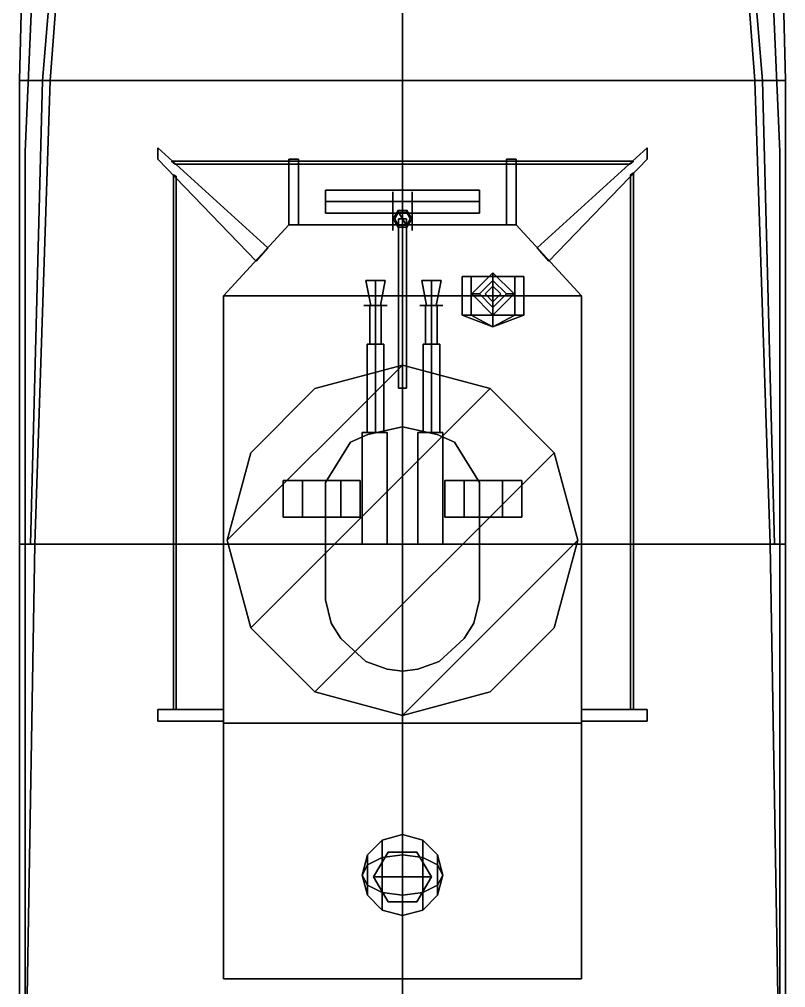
# Model space of a CAD drawing. Header units: millimetres. Extents: x -2 to 3, y -12.3 to 42.4.
# Drawn here: x -1.99 to 1.99, y -0.07 to 4.96 of the extents above; entities that cross this region are included whole.
import ezdxf

# ---------------------------------------------------------------- set-up
doc = ezdxf.new("R2010")
doc.units = ezdxf.units.MM
for name, color, linetype in [('gun', 1, 'Continuous'), ('hull_addons', 6, 'Continuous'), ('railings', 3, 'Continuous'), ('turret', 2, 'Continuous')]:
    doc.layers.add(name, color=color, linetype=linetype)

msp = doc.modelspace()

# ---------------------------------------------------------------- linework, layer by layer
for points in [[(-1.93, 7.02, 1.08), (-1.67, 7.02, -0.11), (-1.87, 4.64, -0.11), (-1.99, 4.64, 1.08)], [(-1.99, 4.64, 1.08), (1.99, 4.64, 1.08), (1.93, 7.02, 1.08), (-1.93, 7.02, 1.08)], [(-1.67, 7.02, -0.11), (-1.65, 7.02, -0.21), (-1.83, 4.64, -0.43), (-1.87, 4.64, -0.11)], [(-1.65, 7.02, -0.21), (0, 7.02, -1.08), (0, 4.64, -1.1), (-1.83, 4.64, -0.43)], [(1.83, 4.64, -0.43), (0, 4.64, -1.1), (0, 7.02, -1.08), (1.65, 7.02, -0.21)], [(1.87, 4.64, -0.11), (1.83, 4.64, -0.43), (1.65, 7.02, -0.21), (1.67, 7.02, -0.11)], [(1.99, 4.64, 1.08), (1.87, 4.64, -0.11), (1.67, 7.02, -0.11), (1.93, 7.02, 1.08)], [(-1.99, 4.64, 1.08), (-1.87, 4.64, -0.11), (-1.9327, 2.23, -0.11), (-1.99, 2.23, 1.08)], [(1.99, 4.64, 1.08), (-1.99, 4.64, 1.08), (-1.99, 2.23, 1.08), (1.99, 2.23, 1.08)], [(-1.87, 4.64, -0.11), (-1.83, 4.64, -0.43), (-1.91, 2.23, -0.58), (-1.9327, 2.23, -0.11)], [(-1.83, 4.64, -0.43), (0, 4.64, -1.1), (0, 2.23, -1.1), (-1.91, 2.23, -0.58)], [(1.91, 2.23, -0.58), (0, 2.23, -1.1), (0, 4.64, -1.1), (1.83, 4.64, -0.43)], [(1.9327, 2.23, -0.11), (1.91, 2.23, -0.58), (1.83, 4.64, -0.43), (1.87, 4.64, -0.11)], [(1.99, 2.23, 1.08), (1.9327, 2.23, -0.11), (1.87, 4.64, -0.11), (1.99, 4.64, 1.08)], [(-0.7, 3.77, 2.96), (-0.7, 3.77, 2.9), (-1.27, 4.29, 3.08), (-1.27, 4.29, 3.14)], [(-1.27, 4.23, 3.08), (-1.27, 4.29, 3.08), (-0.7, 3.77, 2.9), (-0.76, 3.7, 2.9)], [(-1.27, 4.29, 3.14), (-1.27, 4.29, 3.08), (-1.27, 4.23, 3.08), (-1.27, 4.23, 3.14)], [(-0.76, 3.7, 2.96), (-0.7, 3.77, 2.96), (-1.27, 4.29, 3.14), (-1.27, 4.23, 3.14)], [(1.27, 4.29, 3.08), (1.27, 4.23, 3.08), (0.76, 3.7, 2.9), (0.7, 3.77, 2.9)], [(1.27, 4.29, 3.14), (1.27, 4.29, 3.08), (0.7, 3.77, 2.9), (0.7, 3.77, 2.96)], [(0.7, 3.77, 2.96), (0.76, 3.7, 2.96), (1.27, 4.23, 3.14), (1.27, 4.29, 3.14)], [(1.27, 4.23, 3.14), (1.27, 4.23, 3.08), (1.27, 4.29, 3.08), (1.27, 4.29, 3.14)], [(-1.27, 4.23, 3.14), (-1.27, 4.23, 3.08), (-0.76, 3.7, 2.9), (-0.76, 3.7, 2.96)], [(-0.59, 3.89, 2.96), (-0.54, 3.89, 2.96), (-0.54, 4.23, 3.14), (-0.59, 4.23, 3.14)], [(-0.59, 4.23, 3.08), (-0.54, 4.23, 3.08), (-0.54, 3.89, 2.9), (-0.59, 3.89, 2.9)], [(-0.59, 4.23, 3.14), (-0.59, 4.23, 3.08), (-0.59, 3.89, 2.9), (-0.59, 3.89, 2.96)], [(-0.54, 4.23, 3.14), (-0.54, 4.23, 3.08), (-0.59, 4.23, 3.08), (-0.59, 4.23, 3.14)], [(-0.54, 3.89, 2.96), (-0.54, 3.89, 2.9), (-0.54, 4.23, 3.08), (-0.54, 4.23, 3.14)], [(0.54, 3.89, 2.96), (0.59, 3.89, 2.96), (0.59, 4.23, 3.14), (0.54, 4.23, 3.14)], [(0.54, 4.23, 3.14), (0.54, 4.23, 3.08), (0.54, 3.89, 2.9), (0.54, 3.89, 2.96)], [(0.54, 4.23, 3.08), (0.59, 4.23, 3.08), (0.59, 3.89, 2.9), (0.54, 3.89, 2.9)], [(0.59, 4.23, 3.14), (0.59, 4.23, 3.08), (0.54, 4.23, 3.08), (0.54, 4.23, 3.14)], [(0.59, 3.89, 2.96), (0.59, 3.89, 2.9), (0.59, 4.23, 3.08), (0.59, 4.23, 3.14)], [(0.76, 3.7, 2.96), (0.76, 3.7, 2.9), (1.27, 4.23, 3.08), (1.27, 4.23, 3.14)], [(-1.2, 4.22, 3.09), (-1.18, 4.205, 3.0987), (1.18, 4.205, 3.0987), (1.2, 4.22, 3.09)], [(-1.18, 4.205, 3.0813), (-1.2, 4.22, 3.09), (1.2, 4.22, 3.09), (1.18, 4.205, 3.0813)], [(-1.18, 4.205, 3.0987), (-1.18, 4.205, 3.0813), (1.18, 4.205, 3.0813), (1.18, 4.205, 3.0987)], [(-1.19, 1.37, 3.09), (-1.175, 1.37, 3.0987), (-1.175, 4.14, 3.0987), (-1.19, 4.15, 3.09)], [(-1.175, 1.37, 3.0813), (-1.19, 1.37, 3.09), (-1.19, 4.15, 3.09), (-1.175, 4.14, 3.0813)], [(-1.175, 1.37, 3.0987), (-1.175, 1.37, 3.0813), (-1.175, 4.14, 3.0813), (-1.175, 4.14, 3.0987)], [(1.2, 4.16, 3.09), (1.185, 4.15, 3.0987), (1.185, 1.37, 3.0987), (1.2, 1.37, 3.09)], [(1.185, 4.15, 3.0813), (1.2, 4.16, 3.09), (1.2, 1.37, 3.09), (1.185, 1.37, 3.0813)], [(1.185, 4.15, 3.0987), (1.185, 4.15, 3.0813), (1.185, 1.37, 3.0813), (1.185, 1.37, 3.0987)], [(-0.4, 4.07, 5.84), (-0.4, 4.01, 5.9), (0.4, 4.01, 5.9), (0.4, 4.07, 5.84)], [(-0.4, 4.01, 5.78), (-0.4, 4.07, 5.84), (0.4, 4.07, 5.84), (0.4, 4.01, 5.78)], [(-0.4, 4.01, 5.78), (-0.4, 3.95, 5.84), (-0.4, 4.01, 5.9), (-0.4, 4.07, 5.84)], [(-0.05, 3.86, 3.23), (-0.05, 4.01, 3.23), (-0.05, 4.06, 2.96), (-0.05, 3.86, 2.96)], [(-0.05, 3.86, 2.96), (-0.05, 4.06, 2.96), (-0.05, 4.01, 3.23), (-0.05, 3.86, 3.23)], [(0.05, 3.86, 2.96), (0.05, 4.06, 2.96), (0.05, 4.01, 3.23), (0.05, 3.86, 3.23)], [(0.05, 3.86, 3.23), (0.05, 4.01, 3.23), (0.05, 4.06, 2.96), (0.05, 3.86, 2.96)], [(0.4, 4.07, 5.84), (0.4, 4.01, 5.9), (0.4, 3.95, 5.84), (0.4, 4.01, 5.78)], [(-0.4, 4.01, 5.9), (-0.4, 3.95, 5.84), (0.4, 3.95, 5.84), (0.4, 4.01, 5.9)], [(-0.4, 3.95, 5.84), (-0.4, 4.01, 5.78), (0.4, 4.01, 5.78), (0.4, 3.95, 5.84)], [(-0.05, 3.92, 3.29), (-0.05, 3.97, 3.29), (-0.05, 4.01, 3.23), (-0.05, 3.86, 3.23)], [(-0.05, 3.86, 3.23), (-0.05, 4.01, 3.23), (-0.05, 3.97, 3.29), (-0.05, 3.92, 3.29)], [(0.05, 3.92, 3.29), (0.05, 3.97, 3.29), (0.05, 4.01, 3.23), (0.05, 3.86, 3.23)], [(0.05, 3.86, 3.23), (0.05, 4.01, 3.23), (0.05, 3.97, 3.29), (0.05, 3.92, 3.29)], [(-0.025, 3.9633, 3.05), (-0.05, 3.92, 3.05), (-0.04, 3.92, 6.93), (-0.02, 3.9546, 6.93)], [(-0.04, 3.92, 6.93), (-0.02, 3.8854, 6.93), (0.02, 3.8854, 6.93), (-0.02, 3.9546, 6.93)], [(0.025, 3.9633, 3.05), (-0.025, 3.9633, 3.05), (-0.02, 3.9546, 6.93), (0.02, 3.9546, 6.93)], [(-0.02, 3.9546, 6.93), (0.02, 3.8854, 6.93), (0.04, 3.92, 6.93), (0.02, 3.9546, 6.93)], [(0.05, 3.92, 3.05), (0.025, 3.9633, 3.05), (0.02, 3.9546, 6.93), (0.04, 3.92, 6.93)], [(-0.59, 3.89, 2.96), (-0.59, 3.89, 1.08), (-0.93, 3.52, 1.08), (-0.93, 3.52, 2.96)], [(0.93, 3.52, 2.96), (0.59, 3.89, 2.96), (-0.59, 3.89, 2.96), (-0.93, 3.52, 2.96)], [(0.59, 3.89, 2.96), (0.59, 3.89, 1.08), (-0.59, 3.89, 1.08), (-0.59, 3.89, 2.96)], [(-0.05, 3.92, 3.05), (-0.025, 3.8767, 3.05), (-0.02, 3.8854, 6.93), (-0.04, 3.92, 6.93)], [(-0.025, 3.8767, 3.05), (0.025, 3.8767, 3.05), (0.02, 3.8854, 6.93), (-0.02, 3.8854, 6.93)], [(-0.02, 3.04, 6.12), (0, 3.04, 6.15), (0, 3.92, 5.84), (-0.02, 3.92, 5.82)], [(0, 3.04, 6.08), (-0.02, 3.04, 6.12), (-0.02, 3.92, 5.82), (0, 3.92, 5.8)], [(0, 3.04, 6.15), (0.02, 3.04, 6.12), (0.02, 3.92, 5.82), (0, 3.92, 5.84)], [(0.02, 3.04, 6.12), (0, 3.04, 6.08), (0, 3.92, 5.8), (0.02, 3.92, 5.82)], [(0.025, 3.8767, 3.05), (0.05, 3.92, 3.05), (0.04, 3.92, 6.93), (0.02, 3.8854, 6.93)], [(0.93, 3.52, 1.08), (0.59, 3.89, 1.08), (0.59, 3.89, 2.96), (0.93, 3.52, 2.96)], [(0.47, 3.64, 2.96), (0.36, 3.53, 2.96), (0.36, 3.53, 3.09), (0.47, 3.64, 3.09)], [(0.4, 3.53, 3.3), (0.47, 3.6, 3.3), (0.47, 3.64, 3.09), (0.36, 3.53, 3.09)], [(0.58, 3.53, 2.96), (0.47, 3.64, 2.96), (0.47, 3.64, 3.09), (0.58, 3.53, 3.09)], [(0.47, 3.6, 3.3), (0.54, 3.53, 3.3), (0.58, 3.53, 3.09), (0.47, 3.64, 3.09)], [(0.31, 3.62, 3.61), (0.5831, 3.62, 3.4969), (0.47, 3.62, 3.45), (0.3569, 3.62, 3.4969)], [(0.3569, 3.62, 3.7231), (0.63, 3.62, 3.61), (0.5831, 3.62, 3.4969), (0.31, 3.62, 3.61)], [(0.3569, 3.42, 3.4969), (0.31, 3.42, 3.61), (0.31, 3.62, 3.61), (0.3569, 3.62, 3.4969)], [(0.31, 3.42, 3.61), (0.3569, 3.42, 3.7231), (0.3569, 3.62, 3.7231), (0.31, 3.62, 3.61)], [(0.47, 3.42, 3.45), (0.3569, 3.42, 3.4969), (0.3569, 3.62, 3.4969), (0.47, 3.62, 3.45)], [(0.47, 3.62, 3.77), (0.5831, 3.62, 3.7231), (0.63, 3.62, 3.61), (0.3569, 3.62, 3.7231)], [(0.3569, 3.42, 3.7231), (0.47, 3.42, 3.77), (0.47, 3.62, 3.77), (0.3569, 3.62, 3.7231)], [(0.4, 3.53, 3.3), (0.47, 3.46, 3.3), (0.54, 3.53, 3.3), (0.47, 3.6, 3.3)], [(0.5831, 3.42, 3.4969), (0.47, 3.42, 3.45), (0.47, 3.62, 3.45), (0.5831, 3.62, 3.4969)], [(0.47, 3.42, 3.77), (0.5831, 3.42, 3.7231), (0.5831, 3.62, 3.7231), (0.47, 3.62, 3.77)], [(0.63, 3.42, 3.61), (0.5831, 3.42, 3.4969), (0.5831, 3.62, 3.4969), (0.63, 3.62, 3.61)], [(0.5831, 3.42, 3.7231), (0.63, 3.42, 3.61), (0.63, 3.62, 3.61), (0.5831, 3.62, 3.7231)], [(0.36, 3.53, 2.96), (0.47, 3.42, 2.96), (0.47, 3.42, 3.09), (0.36, 3.53, 3.09)], [(0.47, 3.46, 3.3), (0.4, 3.53, 3.3), (0.36, 3.53, 3.09), (0.47, 3.42, 3.09)], [(0.47, 3.57, 3.3), (0.43, 3.53, 3.3), (0.43, 3.53, 3.47), (0.47, 3.57, 3.45)], [(0.43, 3.53, 3.3), (0.47, 3.49, 3.3), (0.47, 3.49, 3.45), (0.43, 3.53, 3.47)], [(0.51, 3.53, 3.3), (0.47, 3.57, 3.3), (0.47, 3.57, 3.45), (0.51, 3.53, 3.47)], [(0.47, 3.49, 3.3), (0.51, 3.53, 3.3), (0.51, 3.53, 3.47), (0.47, 3.49, 3.45)], [(0.47, 3.42, 2.96), (0.58, 3.53, 2.96), (0.58, 3.53, 3.09), (0.47, 3.42, 3.09)], [(0.54, 3.53, 3.3), (0.47, 3.46, 3.3), (0.47, 3.42, 3.09), (0.58, 3.53, 3.09)], [(-0.93, 3.52, 2.96), (-0.93, 3.52, 1.08), (-0.93, 1.3, 1.08), (-0.93, 1.3, 2.96)], [(0.93, 1.3, 2.96), (0.93, 3.52, 2.96), (-0.93, 3.52, 2.96), (-0.93, 1.3, 2.96)], [(0.93, 1.3, 1.08), (0.93, 3.52, 1.08), (0.93, 3.52, 2.96), (0.93, 1.3, 2.96)], [(0.3569, 3.42, 3.7231), (0.31, 3.42, 3.61), (0.47, 3.36, 3.61)], [(0.31, 3.42, 3.61), (0.3569, 3.42, 3.4969), (0.47, 3.36, 3.61)], [(0.3569, 3.42, 3.4969), (0.47, 3.42, 3.45), (0.47, 3.36, 3.61)], [(0.47, 3.42, 3.77), (0.3569, 3.42, 3.7231), (0.47, 3.36, 3.61)], [(0.47, 3.42, 3.45), (0.5831, 3.42, 3.4969), (0.47, 3.36, 3.61)], [(0.5831, 3.42, 3.7231), (0.47, 3.42, 3.77), (0.47, 3.36, 3.61)], [(0.63, 3.42, 3.61), (0.5831, 3.42, 3.7231), (0.47, 3.36, 3.61)], [(0.5831, 3.42, 3.4969), (0.63, 3.42, 3.61), (0.47, 3.36, 3.61)], [(-0.7881, 1.795, 3.39), (0.455, 3.0381, 3.39), (0, 3.16, 3.39), (-0.91, 2.25, 3.39)], [(-0.91, 2.25, 3.39), (0, 3.16, 3.39), (-0.455, 3.0381, 3.39), (-0.7881, 2.705, 3.39)], [(0, 3.16, 2.96), (-0.455, 3.0381, 2.96), (-0.455, 3.0381, 3.39), (0, 3.16, 3.39)], [(0.455, 3.0381, 2.96), (0, 3.16, 2.96), (0, 3.16, 3.39), (0.455, 3.0381, 3.39)], [(-0.455, 3.0381, 2.96), (-0.7881, 2.705, 2.96), (-0.7881, 2.705, 3.39), (-0.455, 3.0381, 3.39)], [(-0.455, 1.4619, 3.39), (0.7881, 2.705, 3.39), (0.455, 3.0381, 3.39), (-0.7881, 1.795, 3.39)], [(0.02, 3.04, 6.12), (0, 3.04, 6.15), (-0.02, 3.04, 6.12), (0, 3.04, 6.08)], [(0.7881, 2.705, 2.96), (0.455, 3.0381, 2.96), (0.455, 3.0381, 3.39), (0.7881, 2.705, 3.39)], [(-0.7881, 2.705, 2.96), (-0.91, 2.25, 2.96), (-0.91, 2.25, 3.39), (-0.7881, 2.705, 3.39)], [(0, 1.34, 3.39), (0.91, 2.25, 3.39), (0.7881, 2.705, 3.39), (-0.455, 1.4619, 3.39)], [(0.91, 2.25, 2.96), (0.7881, 2.705, 2.96), (0.7881, 2.705, 3.39), (0.91, 2.25, 3.39)], [(-1.99, 2.23, 1.08), (-1.91, 2.23, -0.58), (-1.95, -0.12, -0.67), (-1.99, -0.12, 1.08)], [(1.99, 2.23, 1.08), (-1.99, 2.23, 1.08), (-1.99, -0.12, 1.08), (1.99, -0.12, 1.08)], [(-1.91, 2.23, -0.58), (0, 2.23, -1.1), (0, -0.12, -1.1), (-1.95, -0.12, -0.67)], [(-0.91, 2.25, 2.96), (-0.7881, 1.795, 2.96), (-0.7881, 1.795, 3.39), (-0.91, 2.25, 3.39)], [(0.455, 1.4619, 3.39), (0.7881, 1.795, 3.39), (0.91, 2.25, 3.39), (0, 1.34, 3.39)], [(1.95, -0.12, -0.67), (0, -0.12, -1.1), (0, 2.23, -1.1), (1.91, 2.23, -0.58)], [(0.7881, 1.795, 2.96), (0.91, 2.25, 2.96), (0.91, 2.25, 3.39), (0.7881, 1.795, 3.39)], [(1.99, -0.12, 1.08), (1.95, -0.12, -0.67), (1.91, 2.23, -0.58), (1.99, 2.23, 1.08)], [(-0.7881, 1.795, 2.96), (-0.455, 1.4619, 2.96), (-0.455, 1.4619, 3.39), (-0.7881, 1.795, 3.39)], [(0.455, 1.4619, 2.96), (0.7881, 1.795, 2.96), (0.7881, 1.795, 3.39), (0.455, 1.4619, 3.39)], [(-0.455, 1.4619, 2.96), (0, 1.34, 2.96), (0, 1.34, 3.39), (-0.455, 1.4619, 3.39)], [(0, 1.34, 2.96), (0.455, 1.4619, 2.96), (0.455, 1.4619, 3.39), (0, 1.34, 3.39)], [(-1.27, 1.37, 3.14), (-1.27, 1.37, 3.08), (-1.27, 1.31, 3.08), (-1.27, 1.31, 3.14)], [(-0.93, 1.31, 2.96), (-0.93, 1.37, 2.96), (-1.27, 1.37, 3.14), (-1.27, 1.31, 3.14)], [(-0.93, 1.37, 2.96), (-0.93, 1.37, 2.9), (-1.27, 1.37, 3.08), (-1.27, 1.37, 3.14)], [(-1.27, 1.31, 3.08), (-1.27, 1.37, 3.08), (-0.93, 1.37, 2.9), (-0.93, 1.31, 2.9)], [(1.27, 1.37, 3.08), (1.27, 1.31, 3.08), (0.93, 1.31, 2.9), (0.93, 1.37, 2.9)], [(1.27, 1.37, 3.14), (1.27, 1.37, 3.08), (0.93, 1.37, 2.9), (0.93, 1.37, 2.96)], [(0.93, 1.37, 2.96), (0.93, 1.31, 2.96), (1.27, 1.31, 3.14), (1.27, 1.37, 3.14)], [(1.27, 1.31, 3.14), (1.27, 1.31, 3.08), (1.27, 1.37, 3.08), (1.27, 1.37, 3.14)], [(-1.27, 1.31, 3.14), (-1.27, 1.31, 3.08), (-0.93, 1.31, 2.9), (-0.93, 1.31, 2.96)], [(0.93, 1.31, 2.96), (0.93, 1.31, 2.9), (1.27, 1.31, 3.08), (1.27, 1.31, 3.14)], [(-0.93, 1.3, 2.96), (-0.93, 1.3, 2.2), (0.93, 1.3, 2.2), (0.93, 1.3, 2.96)], [(-0.93, 1.3, 2.2), (-0.93, 1.3, 1.08), (-0.93, -0.03, 1.08), (-0.93, -0.03, 2.2)], [(0.93, -0.03, 2.2), (0.93, 1.3, 2.2), (-0.93, 1.3, 2.2), (-0.93, -0.03, 2.2)], [(0.93, -0.03, 1.08), (0.93, 1.3, 1.08), (0.93, 1.3, 2.2), (0.93, -0.03, 2.2)], [(-0.105, 0.6009, 3.8375), (0, 0.615, 3.8619), (0, 0.72, 3.68), (-0.105, 0.6919, 3.68)], [(-0.105, 0.6919, 3.68), (0, 0.72, 3.68), (0, 0.615, 3.4981), (-0.105, 0.6009, 3.5225)], [(0, 0.615, 3.8619), (0.105, 0.6009, 3.8375), (0.105, 0.6919, 3.68), (0, 0.72, 3.68)], [(0, 0.72, 3.68), (0.105, 0.6919, 3.68), (0.105, 0.6009, 3.5225), (0, 0.615, 3.4981)], [(-0.1819, 0.5625, 3.7709), (-0.105, 0.6009, 3.8375), (-0.105, 0.6919, 3.68), (-0.1819, 0.615, 3.68)], [(-0.1819, 0.615, 3.68), (-0.105, 0.6919, 3.68), (-0.105, 0.6009, 3.5225), (-0.1819, 0.5625, 3.5891)], [(0.105, 0.6009, 3.8375), (0.1819, 0.5625, 3.7709), (0.1819, 0.615, 3.68), (0.105, 0.6919, 3.68)], [(0.105, 0.6919, 3.68), (0.1819, 0.615, 3.68), (0.1819, 0.5625, 3.5891), (0.105, 0.6009, 3.5225)], [(-0.21, 0.51, 3.68), (-0.1819, 0.5625, 3.7709), (-0.1819, 0.615, 3.68), (-0.21, 0.51, 3.68)], [(-0.21, 0.51, 3.68), (-0.1819, 0.615, 3.68), (-0.1819, 0.5625, 3.5891), (-0.21, 0.51, 3.68)], [(-0.075, 0.6299, 2.2), (-0.15, 0.5, 2.2), (-0.15, 0.5, 3.5), (-0.075, 0.6299, 3.5)], [(-0.15, 0.5, 3.5), (0.15, 0.5, 3.5), (0.075, 0.6299, 3.5), (-0.075, 0.6299, 3.5)], [(-0.105, 0.4191, 3.8375), (0, 0.405, 3.8619), (0, 0.615, 3.8619), (-0.105, 0.6009, 3.8375)], [(-0.105, 0.6009, 3.5225), (0, 0.615, 3.4981), (0, 0.405, 3.4981), (-0.105, 0.4191, 3.5225)], [(0.075, 0.6299, 2.2), (-0.075, 0.6299, 2.2), (-0.075, 0.6299, 3.5), (0.075, 0.6299, 3.5)], [(0, 0.405, 3.8619), (0.105, 0.4191, 3.8375), (0.105, 0.6009, 3.8375), (0, 0.615, 3.8619)], [(0, 0.615, 3.4981), (0.105, 0.6009, 3.5225), (0.105, 0.4191, 3.5225), (0, 0.405, 3.4981)], [(0.15, 0.5, 2.2), (0.075, 0.6299, 2.2), (0.075, 0.6299, 3.5), (0.15, 0.5, 3.5)], [(0.1819, 0.5625, 3.7709), (0.21, 0.51, 3.68), (0.21, 0.51, 3.68), (0.1819, 0.615, 3.68)], [(0.1819, 0.615, 3.68), (0.21, 0.51, 3.68), (0.21, 0.51, 3.68), (0.1819, 0.5625, 3.5891)], [(-0.21, 0.51, 3.68), (-0.1819, 0.4575, 3.7709), (-0.1819, 0.5625, 3.7709), (-0.21, 0.51, 3.68)], [(-0.21, 0.51, 3.68), (-0.1819, 0.5625, 3.5891), (-0.1819, 0.4575, 3.5891), (-0.21, 0.51, 3.68)], [(-0.1819, 0.4575, 3.7709), (-0.105, 0.4191, 3.8375), (-0.105, 0.6009, 3.8375), (-0.1819, 0.5625, 3.7709)], [(-0.1819, 0.5625, 3.5891), (-0.105, 0.6009, 3.5225), (-0.105, 0.4191, 3.5225), (-0.1819, 0.4575, 3.5891)], [(0.105, 0.4191, 3.8375), (0.1819, 0.4575, 3.7709), (0.1819, 0.5625, 3.7709), (0.105, 0.6009, 3.8375)], [(0.105, 0.6009, 3.5225), (0.1819, 0.5625, 3.5891), (0.1819, 0.4575, 3.5891), (0.105, 0.4191, 3.5225)], [(0.1819, 0.4575, 3.7709), (0.21, 0.51, 3.68), (0.21, 0.51, 3.68), (0.1819, 0.5625, 3.7709)], [(0.1819, 0.5625, 3.5891), (0.21, 0.51, 3.68), (0.21, 0.51, 3.68), (0.1819, 0.4575, 3.5891)], [(-0.21, 0.51, 3.68), (-0.1819, 0.405, 3.68), (-0.1819, 0.4575, 3.7709), (-0.21, 0.51, 3.68)], [(-0.21, 0.51, 3.68), (-0.1819, 0.4575, 3.5891), (-0.1819, 0.405, 3.68), (-0.21, 0.51, 3.68)], [(0.1819, 0.405, 3.68), (0.21, 0.51, 3.68), (0.21, 0.51, 3.68), (0.1819, 0.4575, 3.7709)], [(0.1819, 0.4575, 3.5891), (0.21, 0.51, 3.68), (0.21, 0.51, 3.68), (0.1819, 0.405, 3.68)], [(-0.1819, 0.405, 3.68), (-0.105, 0.3281, 3.68), (-0.105, 0.4191, 3.8375), (-0.1819, 0.4575, 3.7709)], [(-0.1819, 0.4575, 3.5891), (-0.105, 0.4191, 3.5225), (-0.105, 0.3281, 3.68), (-0.1819, 0.405, 3.68)], [(-0.15, 0.5, 2.2), (-0.075, 0.3701, 2.2), (-0.075, 0.3701, 3.5), (-0.15, 0.5, 3.5)], [(-0.075, 0.3701, 3.5), (0.075, 0.3701, 3.5), (0.15, 0.5, 3.5), (-0.15, 0.5, 3.5)], [(0.075, 0.3701, 2.2), (0.15, 0.5, 2.2), (0.15, 0.5, 3.5), (0.075, 0.3701, 3.5)], [(0.105, 0.3281, 3.68), (0.1819, 0.405, 3.68), (0.1819, 0.4575, 3.7709), (0.105, 0.4191, 3.8375)], [(0.105, 0.4191, 3.5225), (0.1819, 0.4575, 3.5891), (0.1819, 0.405, 3.68), (0.105, 0.3281, 3.68)], [(-0.105, 0.3281, 3.68), (0, 0.3, 3.68), (0, 0.405, 3.8619), (-0.105, 0.4191, 3.8375)], [(-0.105, 0.4191, 3.5225), (0, 0.405, 3.4981), (0, 0.3, 3.68), (-0.105, 0.3281, 3.68)], [(0, 0.3, 3.68), (0.105, 0.3281, 3.68), (0.105, 0.4191, 3.8375), (0, 0.405, 3.8619)], [(0, 0.405, 3.4981), (0.105, 0.4191, 3.5225), (0.105, 0.3281, 3.68), (0, 0.3, 3.68)], [(-0.075, 0.3701, 2.2), (0.075, 0.3701, 2.2), (0.075, 0.3701, 3.5), (-0.075, 0.3701, 3.5)], [(-0.93, -0.03, 2.2), (-0.93, -0.03, 1.08), (0.93, -0.03, 1.08), (0.93, -0.03, 2.2)]]:
    msp.add_3dface(points)
at = {"layer": 'gun'}
for points in [[(-0.165, 3.47, 3.66), (-0.14, 3.47, 3.685), (-0.14, 3.6, 3.71), (-0.19, 3.6, 3.66)], [(-0.14, 3.47, 3.635), (-0.165, 3.47, 3.66), (-0.19, 3.6, 3.66), (-0.14, 3.6, 3.61)], [(-0.19, 3.6, 3.66), (-0.14, 3.6, 3.71), (-0.09, 3.6, 3.66), (-0.14, 3.6, 3.61)], [(-0.115, 3.47, 3.66), (-0.14, 3.47, 3.635), (-0.14, 3.6, 3.61), (-0.09, 3.6, 3.66)], [(-0.14, 3.47, 3.685), (-0.115, 3.47, 3.66), (-0.09, 3.6, 3.66), (-0.14, 3.6, 3.71)], [(0.15, 3.47, 3.635), (0.125, 3.47, 3.66), (0.1, 3.6, 3.66), (0.15, 3.6, 3.61)], [(0.125, 3.47, 3.66), (0.15, 3.47, 3.685), (0.15, 3.6, 3.71), (0.1, 3.6, 3.66)], [(0.1, 3.6, 3.66), (0.15, 3.6, 3.71), (0.2, 3.6, 3.66), (0.15, 3.6, 3.61)], [(0.15, 3.47, 3.685), (0.175, 3.47, 3.66), (0.2, 3.6, 3.66), (0.15, 3.6, 3.71)], [(0.175, 3.47, 3.66), (0.15, 3.47, 3.635), (0.15, 3.6, 3.61), (0.2, 3.6, 3.66)], [(-0.08, 3.47, 3.6), (-0.2, 3.47, 3.6), (-0.2, 3.47, 3.72), (-0.08, 3.47, 3.72)], [(-0.08, 3.47, 3.72), (-0.2, 3.47, 3.72), (-0.2, 3.47, 3.6), (-0.08, 3.47, 3.6)], [(-0.17, 3.47, 3.66), (-0.14, 3.47, 3.63), (-0.14, 3.27, 3.63), (-0.17, 3.27, 3.66)], [(-0.14, 3.47, 3.69), (-0.17, 3.47, 3.66), (-0.17, 3.27, 3.66), (-0.14, 3.27, 3.69)], [(-0.11, 3.47, 3.66), (-0.14, 3.47, 3.69), (-0.14, 3.27, 3.69), (-0.11, 3.27, 3.66)], [(-0.14, 3.47, 3.63), (-0.11, 3.47, 3.66), (-0.11, 3.27, 3.66), (-0.14, 3.27, 3.63)], [(0.21, 3.47, 3.72), (0.09, 3.47, 3.72), (0.09, 3.47, 3.6), (0.21, 3.47, 3.6)], [(0.21, 3.47, 3.6), (0.09, 3.47, 3.6), (0.09, 3.47, 3.72), (0.21, 3.47, 3.72)], [(0.15, 3.47, 3.69), (0.12, 3.47, 3.66), (0.12, 3.27, 3.66), (0.15, 3.27, 3.69)], [(0.12, 3.47, 3.66), (0.15, 3.47, 3.63), (0.15, 3.27, 3.63), (0.12, 3.27, 3.66)], [(0.15, 3.47, 3.63), (0.18, 3.47, 3.66), (0.18, 3.27, 3.66), (0.15, 3.27, 3.63)], [(0.18, 3.47, 3.66), (0.15, 3.47, 3.69), (0.15, 3.27, 3.69), (0.18, 3.27, 3.66)], [(-0.1833, 3.27, 3.635), (-0.14, 3.27, 3.61), (-0.14, 2.81, 3.61), (-0.1833, 2.81, 3.635)], [(-0.1833, 3.27, 3.685), (-0.1833, 3.27, 3.635), (-0.1833, 2.81, 3.635), (-0.1833, 2.81, 3.685)], [(-0.14, 3.27, 3.71), (-0.1833, 3.27, 3.685), (-0.1833, 2.81, 3.685), (-0.14, 2.81, 3.71)], [(-0.0967, 3.27, 3.635), (-0.14, 3.27, 3.61), (-0.1833, 3.27, 3.635), (-0.0967, 3.27, 3.685)], [(-0.0967, 3.27, 3.685), (-0.1833, 3.27, 3.635), (-0.1833, 3.27, 3.685), (-0.14, 3.27, 3.71)], [(-0.0967, 3.27, 3.685), (-0.14, 3.27, 3.71), (-0.14, 2.81, 3.71), (-0.0967, 2.81, 3.685)], [(-0.14, 3.27, 3.61), (-0.0967, 3.27, 3.635), (-0.0967, 2.81, 3.635), (-0.14, 2.81, 3.61)], [(-0.0967, 3.27, 3.635), (-0.0967, 3.27, 3.685), (-0.0967, 2.81, 3.685), (-0.0967, 2.81, 3.635)], [(0.15, 3.27, 3.71), (0.1067, 3.27, 3.685), (0.1067, 2.81, 3.685), (0.15, 2.81, 3.71)], [(0.1067, 3.27, 3.685), (0.1067, 3.27, 3.635), (0.1067, 2.81, 3.635), (0.1067, 2.81, 3.685)], [(0.1067, 3.27, 3.635), (0.15, 3.27, 3.61), (0.15, 2.81, 3.61), (0.1067, 2.81, 3.635)], [(0.1933, 3.27, 3.685), (0.1067, 3.27, 3.635), (0.1067, 3.27, 3.685), (0.15, 3.27, 3.71)], [(0.1933, 3.27, 3.635), (0.15, 3.27, 3.61), (0.1067, 3.27, 3.635), (0.1933, 3.27, 3.685)], [(0.15, 3.27, 3.61), (0.1933, 3.27, 3.635), (0.1933, 2.81, 3.635), (0.15, 2.81, 3.61)], [(0.1933, 3.27, 3.685), (0.15, 3.27, 3.71), (0.15, 2.81, 3.71), (0.1933, 2.81, 3.685)], [(0.1933, 3.27, 3.635), (0.1933, 3.27, 3.685), (0.1933, 2.81, 3.685), (0.1933, 2.81, 3.635)], [(-0.21, 2.23, 3.59), (-0.21, 2.81, 3.59), (-0.08, 2.81, 3.59), (-0.08, 2.23, 3.59)], [(-0.21, 2.23, 3.73), (-0.21, 2.81, 3.73), (-0.21, 2.81, 3.59), (-0.21, 2.23, 3.59)], [(-0.08, 2.81, 3.73), (-0.21, 2.81, 3.73), (-0.21, 2.23, 3.73), (-0.08, 2.23, 3.73)], [(-0.08, 2.81, 3.59), (-0.21, 2.81, 3.59), (-0.21, 2.81, 3.73), (-0.08, 2.81, 3.73)], [(-0.08, 2.23, 3.59), (-0.08, 2.81, 3.59), (-0.08, 2.81, 3.73), (-0.08, 2.23, 3.73)], [(0.21, 2.81, 3.73), (0.08, 2.81, 3.73), (0.08, 2.23, 3.73), (0.21, 2.23, 3.73)], [(0.08, 2.23, 3.59), (0.08, 2.81, 3.59), (0.21, 2.81, 3.59), (0.21, 2.23, 3.59)], [(0.08, 2.23, 3.73), (0.08, 2.81, 3.73), (0.08, 2.81, 3.59), (0.08, 2.23, 3.59)], [(0.21, 2.81, 3.59), (0.08, 2.81, 3.59), (0.08, 2.81, 3.73), (0.21, 2.81, 3.73)], [(0.21, 2.23, 3.59), (0.21, 2.81, 3.59), (0.21, 2.81, 3.73), (0.21, 2.23, 3.73)], [(-0.52, 2.56, 3.85), (-0.62, 2.56, 3.66), (-0.62, 2.37, 3.66), (-0.52, 2.37, 3.85)], [(-0.22, 2.56, 3.7), (-0.32, 2.56, 3.51), (-0.62, 2.56, 3.66), (-0.52, 2.56, 3.85)], [(-0.62, 2.56, 3.66), (-0.32, 2.56, 3.51), (-0.32, 2.37, 3.51), (-0.62, 2.37, 3.66)], [(-0.52, 2.37, 3.85), (-0.22, 2.37, 3.7), (-0.22, 2.56, 3.7), (-0.52, 2.56, 3.85)], [(-0.22, 2.37, 3.7), (-0.32, 2.37, 3.51), (-0.32, 2.56, 3.51), (-0.22, 2.56, 3.7)], [(0.62, 2.56, 3.66), (0.32, 2.56, 3.51), (0.22, 2.56, 3.7), (0.52, 2.56, 3.85)], [(0.22, 2.56, 3.7), (0.32, 2.56, 3.51), (0.32, 2.37, 3.51), (0.22, 2.37, 3.7)], [(0.52, 2.56, 3.85), (0.22, 2.56, 3.7), (0.22, 2.37, 3.7), (0.52, 2.37, 3.85)], [(0.62, 2.37, 3.66), (0.32, 2.37, 3.51), (0.32, 2.56, 3.51), (0.62, 2.56, 3.66)], [(0.52, 2.37, 3.85), (0.62, 2.37, 3.66), (0.62, 2.56, 3.66), (0.52, 2.56, 3.85)], [(-0.62, 2.37, 3.66), (-0.32, 2.37, 3.51), (-0.22, 2.37, 3.7), (-0.52, 2.37, 3.85)], [(0.22, 2.37, 3.7), (0.32, 2.37, 3.51), (0.62, 2.37, 3.66), (0.52, 2.37, 3.85)], [(-0.08, 2.23, 3.73), (-0.21, 2.23, 3.73), (-0.21, 2.23, 3.59), (-0.08, 2.23, 3.59)], [(0.21, 2.23, 3.73), (0.08, 2.23, 3.73), (0.08, 2.23, 3.59), (0.21, 2.23, 3.59)]]:
    msp.add_3dface(points, dxfattribs=at)
at = {"layer": 'hull_addons'}
for points in [[(-0.93, -0.03, 2.2), (-0.93, 1.3, 2.2), (-0.93, 1.3, 3.38), (-0.93, -0.03, 3.38)], [(-0.93, -0.03, 3.38), (-0.93, 1.3, 3.38), (-0.93, 1.3, 2.2), (-0.93, -0.03, 2.2)], [(-0.93, 1.3, 3.38), (0.93, 1.3, 3.38), (0.93, 1.3, 2.96), (-0.93, 1.3, 2.96)], [(-0.93, 1.3, 2.96), (0.93, 1.3, 2.96), (0.93, 1.3, 3.38), (-0.93, 1.3, 3.38)], [(0.93, -0.03, 2.2), (0.93, 1.3, 2.2), (0.93, 1.3, 3.38), (0.93, -0.03, 3.38)], [(0.93, -0.03, 3.38), (0.93, 1.3, 3.38), (0.93, 1.3, 2.2), (0.93, -0.03, 2.2)]]:
    msp.add_3dface(points, dxfattribs=at)
at = {"layer": 'railings'}
for points in [[(-1.96, 4.27, 1.93), (-1.96, 4.27, 1.96), (-1.88, 6.1, 1.94), (-1.88, 6.1, 1.91)], [(-1.88, 6.1, 1.91), (-1.88, 6.1, 1.94), (-1.96, 4.27, 1.96), (-1.96, 4.27, 1.93)], [(1.88, 6.1, 1.91), (1.88, 6.1, 1.94), (1.96, 4.27, 1.96), (1.96, 4.27, 1.93)], [(1.96, 4.27, 1.93), (1.96, 4.27, 1.96), (1.88, 6.1, 1.94), (1.88, 6.1, 1.91)], [(-1.96, 4.2, 1.98), (-1.96, 4.27, 1.98), (-1.96, 4.27, 1.08), (-1.96, 4.2, 1.08)], [(-1.96, 4.2, 1.08), (-1.96, 4.27, 1.08), (-1.96, 4.27, 1.98), (-1.96, 4.2, 1.98)], [(1.96, 4.2, 1.08), (1.96, 4.27, 1.08), (1.96, 4.27, 1.98), (1.96, 4.2, 1.98)], [(1.96, 4.2, 1.98), (1.96, 4.27, 1.98), (1.96, 4.27, 1.08), (1.96, 4.2, 1.08)], [(-1.96, -4.82, 1.96), (-1.96, -4.82, 1.99), (-1.96, 4.2, 1.94), (-1.96, 4.2, 1.92)], [(-1.96, 4.2, 1.92), (-1.96, 4.2, 1.94), (-1.96, -4.82, 1.99), (-1.96, -4.82, 1.96)], [(1.96, 4.2, 1.92), (1.96, 4.2, 1.94), (1.96, -4.82, 1.99), (1.96, -4.82, 1.96)], [(1.96, -4.82, 1.96), (1.96, -4.82, 1.99), (1.96, 4.2, 1.94), (1.96, 4.2, 1.92)], [(-1.96, 2.36, 1.08), (-1.96, 2.43, 1.08), (-1.96, 2.43, 2), (-1.96, 2.36, 2)], [(-1.96, 2.36, 2), (-1.96, 2.43, 2), (-1.96, 2.43, 1.08), (-1.96, 2.36, 1.08)], [(1.96, 2.36, 1.08), (1.96, 2.43, 1.08), (1.96, 2.43, 2), (1.96, 2.36, 2)], [(1.96, 2.36, 2), (1.96, 2.43, 2), (1.96, 2.43, 1.08), (1.96, 2.36, 1.08)], [(-1.96, 0.56, 2.02), (-1.96, 0.63, 2.02), (-1.96, 0.63, 1.08), (-1.96, 0.56, 1.08)], [(-1.96, 0.56, 1.08), (-1.96, 0.63, 1.08), (-1.96, 0.63, 2.02), (-1.96, 0.56, 2.02)], [(1.96, 0.56, 2.02), (1.96, 0.63, 2.02), (1.96, 0.63, 1.08), (1.96, 0.56, 1.08)], [(1.96, 0.56, 1.08), (1.96, 0.63, 1.08), (1.96, 0.63, 2.02), (1.96, 0.56, 2.02)]]:
    msp.add_3dface(points, dxfattribs=at)
at = {"layer": 'turret'}
for points in [[(-0.18, 2.8, 3.59), (-0.18, 2.8, 3.39), (0, 2.84, 3.39), (0, 2.84, 3.59)], [(0, 2.84, 3.59), (0, 2.84, 3.39), (-0.18, 2.8, 3.39), (-0.18, 2.8, 3.59)], [(0.18, 2.8, 3.59), (0.18, 2.8, 3.39), (0, 2.84, 3.39), (0, 2.84, 3.59)], [(0, 2.84, 3.59), (0, 2.84, 3.39), (0.18, 2.8, 3.39), (0.18, 2.8, 3.59)], [(-0.18, 2.8, 3.59), (-0.18, 2.8, 3.39), (-0.27, 2.76, 3.39), (-0.27, 2.76, 3.59)], [(-0.27, 2.76, 3.59), (-0.27, 2.76, 3.39), (-0.18, 2.8, 3.39), (-0.18, 2.8, 3.59)], [(0.18, 2.8, 3.59), (0.18, 2.8, 3.39), (0.27, 2.76, 3.39), (0.27, 2.76, 3.59)], [(0.27, 2.76, 3.59), (0.27, 2.76, 3.39), (0.18, 2.8, 3.39), (0.18, 2.8, 3.59)], [(-0.4, 2.55, 3.47), (-0.4, 2.55, 3.39), (-0.27, 2.76, 3.39), (-0.27, 2.76, 3.59)], [(-0.27, 2.76, 3.59), (-0.27, 2.76, 3.39), (-0.4, 2.55, 3.39), (-0.4, 2.55, 3.47)], [(0.4, 2.55, 3.47), (0.4, 2.55, 3.39), (0.27, 2.76, 3.39), (0.27, 2.76, 3.59)], [(0.27, 2.76, 3.59), (0.27, 2.76, 3.39), (0.4, 2.55, 3.39), (0.4, 2.55, 3.47)], [(-0.4, 2.55, 3.47), (-0.4, 2.55, 3.39), (-0.4, 2.46, 3.39), (-0.4, 2.46, 3.44)], [(-0.4, 2.46, 3.44), (-0.4, 2.46, 3.39), (-0.4, 2.55, 3.39), (-0.4, 2.55, 3.47)], [(0.4, 2.46, 3.44), (0.4, 2.46, 3.39), (0.4, 2.55, 3.39), (0.4, 2.55, 3.47)], [(0.4, 2.55, 3.47), (0.4, 2.55, 3.39), (0.4, 2.46, 3.39), (0.4, 2.46, 3.44)], [(-0.4, 2.3, 3.44), (-0.4, 2.3, 3.39), (-0.4, 2.46, 3.39), (-0.4, 2.46, 3.44)], [(-0.4, 2.46, 3.44), (-0.4, 2.46, 3.39), (-0.4, 2.3, 3.39), (-0.4, 2.3, 3.44)], [(0.4, 2.46, 3.44), (0.4, 2.46, 3.39), (0.4, 2.3, 3.39), (0.4, 2.3, 3.44)], [(0.4, 2.3, 3.44), (0.4, 2.3, 3.39), (0.4, 2.46, 3.39), (0.4, 2.46, 3.44)], [(-0.4, 2.12, 3.51), (-0.4, 2.12, 3.39), (-0.4, 2.3, 3.39), (-0.4, 2.3, 3.44)], [(-0.4, 2.3, 3.44), (-0.4, 2.3, 3.39), (-0.4, 2.12, 3.39), (-0.4, 2.12, 3.51)], [(0.4, 2.12, 3.51), (0.4, 2.12, 3.39), (0.4, 2.3, 3.39), (0.4, 2.3, 3.44)], [(0.4, 2.3, 3.44), (0.4, 2.3, 3.39), (0.4, 2.12, 3.39), (0.4, 2.12, 3.51)], [(-0.4, 2.12, 3.51), (-0.4, 2.12, 3.39), (-0.4, 1.94, 3.39), (-0.4, 1.94, 3.77)], [(-0.4, 1.94, 3.77), (-0.4, 1.94, 3.39), (-0.4, 2.12, 3.39), (-0.4, 2.12, 3.51)], [(0.4, 2.12, 3.51), (0.4, 2.12, 3.39), (0.4, 1.94, 3.39), (0.4, 1.94, 3.77)], [(0.4, 1.94, 3.77), (0.4, 1.94, 3.39), (0.4, 2.12, 3.39), (0.4, 2.12, 3.51)], [(-0.37, 1.82, 3.77), (-0.37, 1.82, 3.39), (-0.4, 1.94, 3.39), (-0.4, 1.94, 3.77)], [(-0.4, 1.94, 3.77), (-0.4, 1.94, 3.39), (-0.37, 1.82, 3.39), (-0.37, 1.82, 3.77)], [(0.37, 1.82, 3.77), (0.37, 1.82, 3.39), (0.4, 1.94, 3.39), (0.4, 1.94, 3.77)], [(0.4, 1.94, 3.77), (0.4, 1.94, 3.39), (0.37, 1.82, 3.39), (0.37, 1.82, 3.77)], [(-0.37, 1.82, 3.77), (-0.37, 1.82, 3.39), (-0.32, 1.74, 3.39), (-0.32, 1.74, 3.77)], [(-0.32, 1.74, 3.77), (-0.32, 1.74, 3.39), (-0.37, 1.82, 3.39), (-0.37, 1.82, 3.77)], [(0.37, 1.82, 3.77), (0.37, 1.82, 3.39), (0.32, 1.74, 3.39), (0.32, 1.74, 3.77)], [(0.32, 1.74, 3.77), (0.32, 1.74, 3.39), (0.37, 1.82, 3.39), (0.37, 1.82, 3.77)], [(-0.19, 1.62, 3.77), (-0.19, 1.62, 3.39), (-0.32, 1.74, 3.39), (-0.32, 1.74, 3.77)], [(-0.32, 1.74, 3.77), (-0.32, 1.74, 3.39), (-0.19, 1.62, 3.39), (-0.19, 1.62, 3.77)], [(0.19, 1.62, 3.77), (0.19, 1.62, 3.39), (0.32, 1.74, 3.39), (0.32, 1.74, 3.77)], [(0.32, 1.74, 3.77), (0.32, 1.74, 3.39), (0.19, 1.62, 3.39), (0.19, 1.62, 3.77)], [(-0.19, 1.62, 3.77), (-0.19, 1.62, 3.39), (-0.08, 1.58, 3.39), (-0.08, 1.58, 3.77)], [(-0.08, 1.58, 3.77), (-0.08, 1.58, 3.39), (-0.19, 1.62, 3.39), (-0.19, 1.62, 3.77)], [(0.19, 1.62, 3.77), (0.19, 1.62, 3.39), (0.08, 1.58, 3.39), (0.08, 1.58, 3.77)], [(0.08, 1.58, 3.77), (0.08, 1.58, 3.39), (0.19, 1.62, 3.39), (0.19, 1.62, 3.77)], [(0, 1.57, 3.77), (0, 1.57, 3.39), (-0.08, 1.58, 3.39), (-0.08, 1.58, 3.77)], [(-0.08, 1.58, 3.77), (-0.08, 1.58, 3.39), (0, 1.57, 3.39), (0, 1.57, 3.77)], [(0.08, 1.58, 3.77), (0.08, 1.58, 3.39), (0, 1.57, 3.39), (0, 1.57, 3.77)], [(0, 1.57, 3.77), (0, 1.57, 3.39), (0.08, 1.58, 3.39), (0.08, 1.58, 3.77)]]:
    msp.add_3dface(points, dxfattribs=at)

doc.saveas('drawing.dxf')
